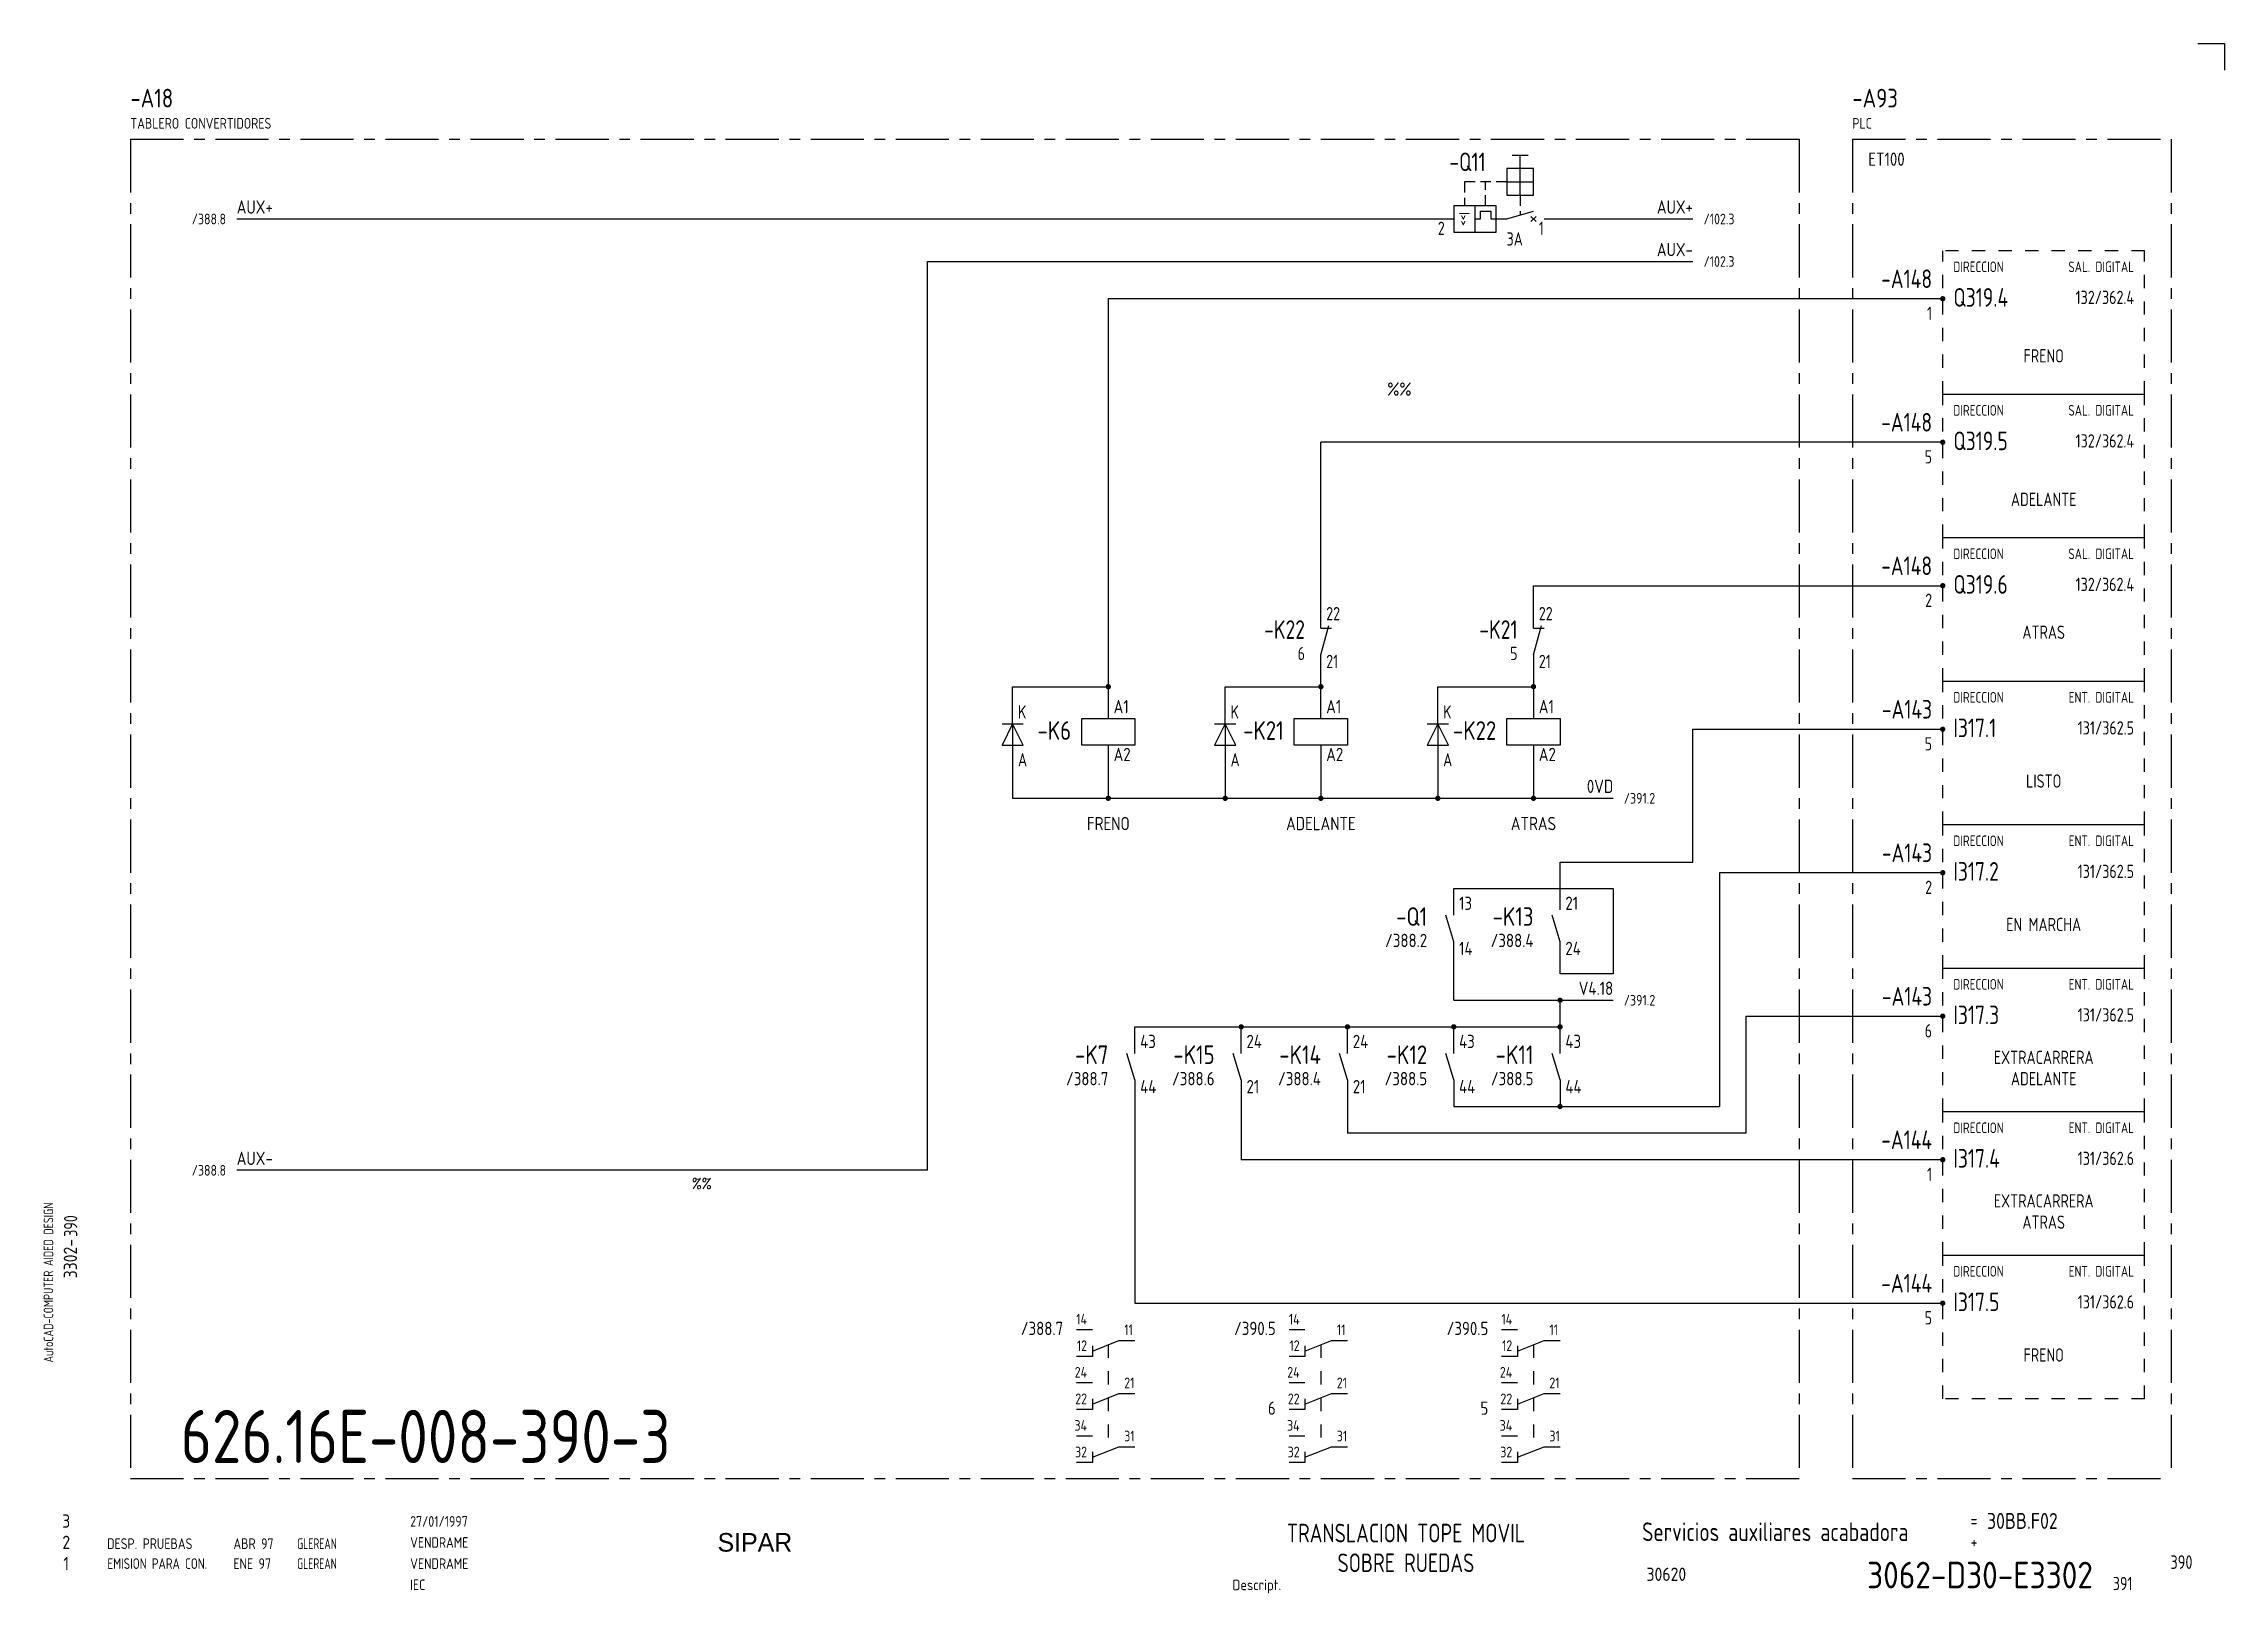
# Model space of a CAD drawing. Extents: x 10 to 420, y 5 to 297.
import ezdxf
from ezdxf.enums import TextEntityAlignment as Align

# ---------------------------------------------------------------- set-up
doc = ezdxf.new("R2010")
doc.units = 0
doc.header["$LTSCALE"] = 8
doc.header["$MEASUREMENT"] = 0
for name, pattern in [('CENTER', [2, 1.25, -0.25, 0.25, -0.25]), ('HIDDEN', [0.375, 0.25, -0.125]), ('HIDDEN1', [0.625, 0.3125, -0.3125])]:
    doc.linetypes.add(name, pattern=pattern)
doc.layers.get('0').update_dxf_attribs({"linetype": 'CONTINUOUS'})
doc.layers.add('CART', color=7, linetype='CONTINUOUS')
doc.styles.add('DIN', font='DIN', dxfattribs={"width": 0.85})
doc.styles.add('SIMPLEX', font='SIMPLEX', dxfattribs={"width": 0.9})
doc.styles.add('UNIV', font='UNIV')

# ---------------------------------------------------------------- blocks, each defined once
blk = doc.blocks.new('WB-FG100')
at = {"layer": 'CART', "color": 1}
for p, q in [((415, 297), (420, 297)), ((420, 297), (420, 292))]:
    blk.add_line(p, q, dxfattribs=at)
at = {"layer": 'CART', "color": 1, "style": 'DIN', "width": 0.8}
blk.add_text('AutoCAD-COMPUTER AIDED DESIGN', height=1.8, rotation=90, dxfattribs=at).set_placement((11.47, 48.84))
at = {"layer": 'CART', "color": 3, "style": 'DIN', "width": 0.8}
for s, p in [('=', (372.24, 17.91)), ('+', (372.24, 13.87))]:
    blk.add_text(s, height=2.5, dxfattribs=at).set_placement(p)
at = {"layer": 'CART', "color": 7, "style": 'DIN', "width": 0.9}
blk.add_attdef('FILE', text='', height=2.5, rotation=90, dxfattribs=at).set_placement((15.95, 68.38), align=Align.CENTER)
for tag, p in [('MOD-3', (13.92, 19)), ('MOD-2', (13.92, 15)), ('MOD-1', (13.92, 11)), ('NR.COMMESSA', (315, 9))]:
    blk.add_attdef(tag, text='', height=2.5, dxfattribs=at).set_placement(p, align=Align.MIDDLE)
at = {"layer": 'CART', "color": 7, "style": 'DIN'}
for tag, width, p in [('REV-3', 0.9, (21.66, 19)), ('DATA-3', 0.9, (45.37, 19)), ('NOME-3', 0.9, (57.37, 19)), ('REV-2', 0.9, (21.66, 15)), ('DATA-2', 0.9, (45.37, 15)), ('NOME-2', 0.9, (57.37, 15)), ('REV-1', 0.9, (21.66, 11)), ('DATA-1', 0.9, (45.37, 11)), ('NOME-1', 0.7, (57.37, 11))]:
    blk.add_attdef(tag, text='', height=2, dxfattribs=dict(at, width=width)).set_placement(p, align=Align.MIDDLE_LEFT)
at = {"layer": 'CART', "color": 7, "style": 'DIN', "width": 0.9}
for tag, p, height in [('DATA', (78.64, 17.94), 2), ('ESECUTORE', (78.64, 13.97), 2), ('CONTROLLORE', (78.64, 9.99), 2), ('SEGUE', (398.93, 5.65), 2.8), ('NORMA', (78.64, 6.01), 2)]:
    blk.add_attdef(tag, p, '', height=height, dxfattribs=at)
at = {"layer": 'CART', "color": 2, "style": 'DIN', "width": 0.9}
for tag, p in [('TITOLO-1/3', (266.5, 18.23)), ('TITOLO-1/2', (266.5, 15.73)), ('TITOLO-2/3', (266.5, 13.18)), ('TITOLO-2/2', (266.5, 10.68)), ('TITOLO-3/3', (266.5, 8.13))]:
    blk.add_attdef(tag, text='', height=3.5, dxfattribs=at).set_placement(p, align=Align.MIDDLE)
at = {"layer": 'CART', "color": 3, "style": 'DIN', "width": 0.9}
blk.add_attdef('ASSIEME', text='', height=3.5, dxfattribs=at).set_placement((334, 17), align=Align.MIDDLE)
at = {"layer": 'CART', "color": 3, "style": 'DIN', "width": 0.85}
for tag, p in [('=', (375.33, 16.63)), ('+', (375.33, 12.76))]:
    blk.add_attdef(tag, text='', height=3, dxfattribs=at).set_placement(p, align=Align.BOTTOM_LEFT)
at = {"layer": 'CART', "color": 3, "style": 'DIN', "width": 0.9}
blk.add_attdef('FOGLIO', text='', height=2.8, dxfattribs=at).set_placement((414.2, 9.56), align=Align.RIGHT)
at = {"layer": 'CART', "color": 2, "style": 'DIN', "width": 0.9}
blk.add_attdef('DISEGNO', text='', height=5, dxfattribs=at).set_placement((395.27, 6.35), align=Align.RIGHT)
at = {"layer": 'CART', "color": 1, "style": 'DIN', "width": 0.9}
blk.add_attdef('TIPOLOGIA', (233.37, 6), '', height=2, dxfattribs=at)
blk = doc.blocks.new('B5-3')
at = {"linetype": 'Continuous', "const_width": 0.5}
blk.add_lwpolyline([(-0.25, 0, 1), (0.25, 0, 1)], format="xyb", close=True, dxfattribs=at)

msp = doc.modelspace()

# ---------------------------------------------------------------- linework, layer by layer
at = {"color": 3, "linetype": 'CENTER'}
for p, q in [((26, 279), (340, 279)), ((26, 279), (26, 27)), ((340, 279), (340, 27)), ((350, 279), (350, 27)), ((350, 279), (410, 279)), ((410, 279), (410, 27)), ((26, 27), (340, 27)), ((350, 27), (410, 27))]:
    msp.add_line(p, q, dxfattribs=at)
for p, q in [((286, 276), (289, 276)), ((287.5, 268.5), (287.5, 276)), ((285, 273.5), (285, 268.5)), ((290, 273.5), (285, 273.5)), ((285, 271), (290, 271)), ((290, 268.5), (290, 273.5)), ((285, 268.5), (290, 268.5)), ((283, 266.5), (275, 266.5)), ((275, 266.5), (275, 261.5)), ((279, 261.5), (279, 266.5)), ((279, 264), (280, 264)), ((280, 264), (280, 265.5)), ((280, 265.5), (282, 265.5)), ((282, 265.5), (282, 264)), ((282, 264), (285, 264)), ((283, 261.5), (283, 266.5)), ((285, 264), (290, 265.5)), ((289.5, 264.5), (290.5, 263.5)), ((290.5, 264.5), (289.5, 263.5)), ((275, 261.5), (283, 261.5)), ((405, 231), (367, 231)), ((405, 204), (367, 204)), ((250, 182), (251.5, 187.5)), ((250, 187), (252, 187)), ((290, 182), (291.5, 187.5)), ((290, 187), (292, 187)), ((192, 169), (190, 165)), ((190, 169), (194, 169)), ((194, 165), (192, 169)), ((192, 169), (192, 165)), ((232, 169), (230, 165)), ((230, 169), (234, 169)), ((232, 169), (232, 165)), ((234, 165), (232, 169)), ((270, 169), (274, 169)), ((272, 169), (270, 165)), ((272, 169), (272, 165)), ((274, 165), (272, 169)), ((190, 165), (194, 165)), ((230, 165), (234, 165)), ((270, 165), (274, 165)), ((275, 128), (273.5, 133)), ((295, 128), (293.5, 133)), ((405, 123), (367, 123)), ((215, 102), (213.5, 107)), ((235, 102), (233.5, 107)), ((255, 102), (253.5, 107)), ((275, 102), (273.5, 107)), ((295, 102), (293.5, 107)), ((405, 69), (367, 69)), ((207, 55), (204, 55)), ((207, 55), (204, 55)), ((247, 55), (244, 55)), ((247, 55), (244, 55)), ((287, 55), (284, 55)), ((287, 55), (284, 55)), ((207, 50), (204, 50)), ((207, 50), (204, 50)), ((207, 51), (212, 53)), ((207, 51), (212, 53)), ((207, 52), (207, 50)), ((207, 52), (207, 50)), ((212, 53), (215, 53)), ((212, 53), (215, 53)), ((247, 50), (244, 50)), ((247, 50), (244, 50)), ((247, 51), (252, 53)), ((247, 51), (252, 53)), ((247, 52), (247, 50)), ((247, 52), (247, 50)), ((252, 53), (255, 53)), ((252, 53), (255, 53)), ((287, 50), (284, 50)), ((287, 50), (284, 50)), ((287, 51), (292, 53)), ((287, 51), (292, 53)), ((287, 52), (287, 50)), ((287, 52), (287, 50)), ((292, 53), (295, 53)), ((292, 53), (295, 53)), ((207, 45), (204, 45)), ((207, 45), (204, 45)), ((207, 41), (212, 43)), ((207, 41), (212, 43)), ((207, 42), (207, 40)), ((207, 42), (207, 40)), ((212, 43), (215, 43)), ((212, 43), (215, 43)), ((247, 45), (244, 45)), ((247, 45), (244, 45)), ((247, 41), (252, 43)), ((247, 41), (252, 43)), ((247, 42), (247, 40)), ((247, 42), (247, 40)), ((252, 43), (255, 43)), ((252, 43), (255, 43)), ((287, 45), (284, 45)), ((287, 45), (284, 45)), ((287, 41), (292, 43)), ((287, 41), (292, 43)), ((287, 42), (287, 40)), ((287, 42), (287, 40)), ((292, 43), (295, 43)), ((292, 43), (295, 43)), ((207, 40), (204, 40)), ((207, 40), (204, 40)), ((247, 40), (244, 40)), ((247, 40), (244, 40)), ((287, 40), (284, 40)), ((287, 40), (284, 40)), ((207, 35), (204, 35)), ((207, 35), (204, 35)), ((207, 31), (212, 33)), ((207, 31), (212, 33)), ((212, 33), (215, 33)), ((212, 33), (215, 33)), ((247, 35), (244, 35)), ((247, 35), (244, 35)), ((247, 31), (252, 33)), ((247, 31), (252, 33)), ((252, 33), (255, 33)), ((252, 33), (255, 33)), ((287, 35), (284, 35)), ((287, 35), (284, 35)), ((287, 31), (292, 33)), ((287, 31), (292, 33)), ((292, 33), (295, 33)), ((292, 33), (295, 33)), ((207, 30), (204, 30)), ((207, 30), (204, 30)), ((207, 32), (207, 30)), ((207, 32), (207, 30)), ((247, 30), (244, 30)), ((247, 30), (244, 30)), ((247, 32), (247, 30)), ((247, 32), (247, 30)), ((287, 30), (284, 30)), ((287, 30), (284, 30)), ((287, 32), (287, 30)), ((287, 32), (287, 30))]:
    msp.add_line(p, q)
at = {"linetype": 'HIDDEN'}
for p, q in [((285, 271), (277, 271)), ((277, 271), (277, 266.5)), ((281, 266.5), (281, 271)), ((287.5, 268.5), (287.5, 264.75))]:
    msp.add_line(p, q, dxfattribs=at)
at = {"color": 7}
for p, q in [((46, 264), (275, 264)), ((292, 264), (320, 264)), ((176, 85), (176, 256)), ((176, 256), (320, 256)), ((210, 249), (210, 170)), ((210, 165), (210, 155)), ((250, 165), (250, 155)), ((290, 165), (290, 155)), ((192, 155), (305, 155)), ((275, 138), (305, 138)), ((275, 133), (275, 138)), ((305, 138), (305, 122)), ((275, 117), (275, 128)), ((295, 122), (295, 128)), ((305, 122), (295, 122)), ((275, 117), (305, 117)), ((295, 107), (295, 117)), ((215, 112), (295, 112)), ((215, 107), (215, 112)), ((235, 107), (235, 112)), ((255, 107), (255, 112)), ((275, 107), (275, 112)), ((235, 102), (235, 87)), ((295, 102), (295, 97)), ((275, 97), (325, 97)), ((176, 85), (46, 85))]:
    msp.add_line(p, q, dxfattribs=at)
at = {"linetype": 'HIDDEN1'}
for p, q in [((367, 231), (367, 258)), ((405, 258), (367, 258)), ((405, 231), (405, 258)), ((367, 204), (367, 231)), ((405, 204), (405, 231)), ((367, 177), (367, 204)), ((405, 177), (405, 204)), ((367, 150), (367, 177)), ((405, 150), (405, 177)), ((367, 123), (367, 150)), ((405, 123), (405, 150)), ((367, 96), (367, 123)), ((405, 96), (405, 123)), ((367, 69), (367, 96)), ((405, 69), (405, 96)), ((367, 42), (367, 69)), ((405, 42), (405, 69)), ((210, 52.2), (210, 32.2)), ((210, 52.2), (210, 32.2)), ((250, 52.2), (250, 32.2)), ((250, 52.2), (250, 32.2)), ((290, 52.2), (290, 32.2)), ((290, 52.2), (290, 32.2)), ((405, 42), (367, 42))]:
    msp.add_line(p, q, dxfattribs=at)
at = {"linetype": 'Continuous'}
for p, q in [((367, 249), (210, 249)), ((367, 222), (250, 222)), ((250, 187), (250, 222)), ((290, 195), (367, 195)), ((290, 187), (290, 195)), ((250, 170), (250, 182)), ((290, 182), (290, 170)), ((405, 177), (367, 177)), ((192, 169), (192, 176)), ((192, 176), (210, 176)), ((232, 169), (232, 176)), ((232, 176), (250, 176)), ((272, 169), (272, 176)), ((272, 176), (290, 176)), ((205, 170), (215, 170)), ((205, 165), (205, 170)), ((215, 170), (215, 165)), ((245, 170), (255, 170)), ((245, 165), (245, 170)), ((255, 170), (255, 165)), ((285, 170), (295, 170)), ((285, 165), (285, 170)), ((295, 170), (295, 165)), ((192, 165), (192, 155)), ((215, 165), (205, 165)), ((232, 165), (232, 155)), ((255, 165), (245, 165)), ((272, 165), (272, 155)), ((295, 165), (285, 165)), ((320, 168), (367, 168)), ((320, 143), (320, 168)), ((405, 150), (367, 150)), ((295, 134), (295, 143)), ((295, 143), (320, 143)), ((367, 141), (325, 141)), ((325, 141), (325, 97)), ((330, 92), (330, 114)), ((330, 114), (367, 114)), ((215, 102), (215, 60)), ((255, 102), (255, 92)), ((275, 102), (275, 97)), ((405, 96), (367, 96)), ((330, 92), (255, 92)), ((367, 87), (235, 87)), ((215, 60), (367, 60))]:
    msp.add_line(p, q, dxfattribs=at)
at = {"linetype": 'Continuous', "const_width": 0.5}
for points in [[(209.75, 176, 1), (210.25, 176, 1)], [(249.75, 176, 1), (250.25, 176, 1)], [(289.75, 176, 1), (290.25, 176, 1)], [(209.75, 155, 1), (210.25, 155, 1)], [(231.75, 155, 1), (232.25, 155, 1)], [(271.75, 155, 1), (272.25, 155, 1)], [(234.75, 112, 1), (235.25, 112, 1)], [(294.75, 97, 1), (295.25, 97, 1)]]:
    msp.add_lwpolyline(points, format="xyb", close=True, dxfattribs=at)
at = {"color": 7, "const_width": 0.5}
for points in [[(249.75, 155, 1), (250.25, 155, 1)], [(289.75, 155, 1), (290.25, 155, 1)], [(294.75, 117, 1), (295.25, 117, 1)], [(254.75, 112, 1), (255.25, 112, 1)], [(274.75, 112, 1), (275.25, 112, 1)], [(294.75, 112, 1), (295.25, 112, 1)]]:
    msp.add_lwpolyline(points, format="xyb", close=True, dxfattribs=at)

# ---------------------------------------------------------------- block references
for p in [(367, 249), (367, 222), (367, 195), (367, 168), (367, 141), (367, 114), (367, 87), (367, 60)]:
    msp.add_blockref('B5-3', p)
at = {"layer": 'CART'}
ref = msp.add_blockref('WB-FG100', (0, 0), dxfattribs=at)
ref.add_attrib('TIPOLOGIA', 'Descript.', (233.37, 6), dxfattribs={"color": 1, "height": 2, "style": 'DIN', "width": 0.9})
ref.add_attrib('ASSIEME', 'Servicios auxiliares acabadora', dxfattribs={"color": 3, "height": 3.5, "style": 'DIN', "width": 0.8}).set_placement((335.5, 17), align=Align.MIDDLE)
ref.add_attrib('=', '30BB.F02', dxfattribs={"color": 3, "height": 3, "style": 'DIN', "width": 0.85}).set_placement((375.33, 16.63), align=Align.BOTTOM_LEFT)
ref.add_attrib('NR.COMMESSA', '30620', dxfattribs={"color": 7, "height": 2.5, "style": 'DIN', "width": 0.9}).set_placement((315, 9), align=Align.MIDDLE)
ref.add_attrib('DISEGNO', '3062-D30-E3302', dxfattribs={"color": 2, "height": 5, "style": 'DIN', "width": 0.9}).set_placement((395.27, 6.35), align=Align.RIGHT)
ref.add_attrib('DATA', '27/01/1997', (78.64, 17.94), dxfattribs={"color": 7, "height": 2, "style": 'DIN', "width": 0.85})
ref.add_attrib('ESECUTORE', 'VENDRAME', (78.64, 13.97), dxfattribs={"color": 7, "height": 2, "style": 'DIN', "width": 0.85})
ref.add_attrib('CONTROLLORE', 'VENDRAME', (78.64, 9.99), dxfattribs={"color": 7, "height": 2, "style": 'DIN', "width": 0.85})
ref.add_attrib('NORMA', 'IEC', (78.64, 6.01), dxfattribs={"color": 7, "height": 2, "style": 'DIN', "width": 0.85})
ref.add_attrib('MOD-1', '1', dxfattribs={"color": 7, "height": 2.5, "style": 'DIN', "width": 0.9}).set_placement((13.92, 11), align=Align.MIDDLE)
ref.add_attrib('REV-1', 'EMISION PARA CON.', dxfattribs={"color": 7, "height": 2, "style": 'DIN', "width": 0.8}).set_placement((21.66, 11), align=Align.MIDDLE_LEFT)
ref.add_attrib('DATA-1', 'ENE 97', dxfattribs={"color": 7, "height": 2, "style": 'DIN', "width": 0.85}).set_placement((45.37, 11), align=Align.MIDDLE_LEFT)
ref.add_attrib('NOME-1', 'GLEREAN', dxfattribs={"color": 7, "height": 2, "style": 'DIN', "width": 0.7}).set_placement((57.37, 11), align=Align.MIDDLE_LEFT)
ref.add_attrib('MOD-2', '2', dxfattribs={"color": 7, "height": 2.5, "style": 'DIN', "width": 0.9}).set_placement((13.92, 15), align=Align.MIDDLE)
ref.add_attrib('MOD-3', '3', dxfattribs={"color": 7, "height": 2.5, "style": 'DIN', "width": 0.9}).set_placement((13.92, 19), align=Align.MIDDLE)
ref.add_attrib('FILE', '3302-', dxfattribs={"color": 7, "height": 2.5, "rotation": 90, "style": 'DIN', "width": 0.9}).set_placement((15.95, 68.38), align=Align.CENTER)

# ---------------------------------------------------------------- texts
at = {"color": 3, "style": 'DIN'}
for s, width, p in [('-A18', 0.85, (26, 285)), ('-A93', 0.85, (350, 285)), ('Q319.4', 0.8, (369, 247.5)), ('Q319.5', 0.8, (369, 220.5)), ('Q319.6', 0.8, (369, 193.5)), ('I317.1', 0.8, (369, 166.5)), ('I317.2', 0.8, (369, 139.5)), ('I317.3', 0.8, (369, 112.5)), ('I317.4', 0.8, (369, 85.5)), ('I317.5', 0.8, (369, 58.5))]:
    msp.add_text(s, height=3.5, dxfattribs=dict(at, width=width)).set_placement(p)
at = {"style": 'DIN'}
for s, height, width, p in [('TABLERO CONVERTIDORES', 2, 0.85, (26, 281)), ('PLC', 2, 0.85, (350, 281)), ('2', 2.5, 0.8, (272, 261)), ('1', 2.5, 0.8, (291, 261)), ('%%', 2.5, 0.85, (262.5, 230.75)), ('22', 2.5, 0.8, (251, 188.5)), ('22', 2.5, 0.8, (291, 188.5)), ('21', 2.5, 0.8, (251, 179.5)), ('21', 2.5, 0.8, (291, 179.5)), ('K', 2.5, 0.8, (193, 170)), ('A1', 2.5, 0.85, (211, 171)), ('K', 2.5, 0.8, (233, 170)), ('A1', 2.5, 0.85, (251, 171)), ('K', 2.5, 0.8, (273, 170)), ('A1', 2.5, 0.85, (291, 171)), ('A2', 2.5, 0.85, (211, 162)), ('A2', 2.5, 0.85, (251, 162)), ('A2', 2.5, 0.85, (291, 162)), ('A', 2.5, 0.8, (193, 161)), ('A', 2.5, 0.8, (233, 161)), ('A', 2.5, 0.8, (273, 161)), ('13', 2.5, 0.85, (276, 134)), ('21', 2.5, 0.85, (296, 134)), ('14', 2.5, 0.85, (276, 125.5)), ('24', 2.5, 0.85, (296, 125.5)), ('43', 2.5, 0.85, (216, 108)), ('24', 2.5, 0.85, (236, 108)), ('24', 2.5, 0.85, (256, 108)), ('43', 2.5, 0.85, (276, 108)), ('43', 2.5, 0.85, (296, 108)), ('44', 2.5, 0.85, (216, 99.5)), ('21', 2.5, 0.85, (236, 99.5)), ('21', 2.5, 0.85, (256, 99.5)), ('44', 2.5, 0.85, (276, 99.5)), ('44', 2.5, 0.85, (296, 99.5)), ('11', 2, 0.85, (213, 54)), ('11', 2, 0.85, (213, 54)), ('11', 2, 0.85, (253, 54)), ('11', 2, 0.85, (253, 54)), ('11', 2, 0.85, (293, 54)), ('11', 2, 0.85, (293, 54)), ('21', 2, 0.85, (213, 44)), ('21', 2, 0.85, (213, 44)), ('21', 2, 0.85, (253, 44)), ('21', 2, 0.85, (253, 44)), ('21', 2, 0.85, (293, 44)), ('21', 2, 0.85, (293, 44)), ('31', 2, 0.85, (213, 34)), ('31', 2, 0.85, (213, 34)), ('31', 2, 0.85, (253, 34)), ('31', 2, 0.85, (253, 34)), ('31', 2, 0.85, (293, 34)), ('31', 2, 0.85, (293, 34)), ('391', 2.5, 0.8, (399, 6))]:
    msp.add_text(s, height=height, dxfattribs=dict(at, width=width)).set_placement(p)
at = {"color": 3, "style": 'DIN'}
for s, height, width, p in [('-Q11', 3.5, 0.8, (281, 273)), ('-A148', 3.5, 0.8, (365, 251)), ('-A148', 3.5, 0.8, (365, 224)), ('-A148', 3.5, 0.8, (365, 197)), ('-K22', 3.5, 0.8, (247, 185)), ('-K21', 3.5, 0.8, (287, 185)), ('-A143', 3.5, 0.8, (365, 170)), ('-K6', 3.5, 0.85, (203, 166)), ('-K21', 3.5, 0.85, (243, 166)), ('-K22', 3.5, 0.85, (283, 166)), ('-A143', 3.5, 0.8, (365, 143)), ('-Q1', 3.5, 0.85, (270, 131)), ('-K13', 3.5, 0.85, (290, 131)), ('-A143', 3.5, 0.8, (365, 116)), ('-K7', 3.5, 0.85, (210, 105)), ('-K15', 3.5, 0.85, (230, 105)), ('-K14', 3.5, 0.85, (250, 105)), ('-K12', 3.5, 0.85, (270, 105)), ('-K11', 3.5, 0.85, (290, 105)), ('-A144', 3.5, 0.8, (365, 89)), ('-A144', 3.5, 0.8, (365, 62)), ('390', 2.56, 0.8, (414, 10))]:
    msp.add_text(s, height=height, dxfattribs=dict(at, width=width)).set_placement(p, align=Align.RIGHT)
at = {"color": 7, "style": 'DIN', "width": 0.85}
for s, height, p in [('ET100', 2.5, (353, 274)), ('/102.3', 2, (322, 263)), ('/102.3', 2, (322, 255)), ('/391.2', 2, (307, 154)), ('/391.2', 2, (307, 116))]:
    msp.add_text(s, height=height, dxfattribs=at).set_placement(p)
at = {"linetype": 'Continuous', "style": 'DIN'}
for s, height, width, p in [('AUX+', 2.5, 0.85, (46, 265)), ('AUX-', 2.5, 0.85, (46, 86)), ('DESP. PRUEBAS', 2, 0.85, (21.62, 13.75)), ('ABR 97', 2, 0.85, (45.38, 13.75)), ('GLEREAN', 2, 0.7, (57.38, 13.75))]:
    msp.add_text(s, height=height, dxfattribs=dict(at, width=width)).set_placement(p)
at = {"color": 7, "style": 'DIN', "width": 0.85}
for s, p in [('AUX+', (320, 265)), ('AUX-', (320, 257)), ('0VD', (305, 156)), ('V4.18', (305, 118))]:
    msp.add_text(s, height=2.5, dxfattribs=at).set_placement(p, align=Align.RIGHT)
at = {"linetype": 'Continuous', "style": 'DIN', "width": 0.85}
for p in [(44, 263), (44, 84)]:
    msp.add_text('/388.8', height=2, dxfattribs=at).set_placement(p, align=Align.RIGHT)
at = {"style": 'DIN', "width": 0.8}
msp.add_text('I>>', height=2, rotation=270, dxfattribs=at).set_placement((276, 264), align=Align.CENTER)
at = {"style": 'DIN'}
for s, height, width, p in [('3A', 2.5, 0.8, (288, 259)), ('132/362.4', 2.5, 0.8, (403, 248)), ('1', 2.5, 0.8, (365, 245)), ('132/362.4', 2.5, 0.8, (403, 221)), ('5', 2.5, 0.8, (365, 218)), ('2', 2.5, 0.8, (365, 191)), ('132/362.4', 2.5, 0.8, (403, 194)), ('6', 2.5, 0.8, (247, 181)), ('5', 2.5, 0.8, (287, 181)), ('131/362.5', 2.5, 0.8, (403, 167)), ('5', 2.5, 0.8, (365, 164)), ('131/362.5', 2.5, 0.8, (403, 140)), ('2', 2.5, 0.8, (365, 137)), ('/388.2', 2.5, 0.85, (270, 127)), ('/388.4', 2.5, 0.85, (290, 127)), ('131/362.5', 2.5, 0.8, (403, 113)), ('6', 2.5, 0.8, (365, 110)), ('/388.7', 2.5, 0.85, (210, 101)), ('/388.6', 2.5, 0.85, (230, 101)), ('/388.4', 2.5, 0.85, (250, 101)), ('/388.5', 2.5, 0.85, (270, 101)), ('/388.5', 2.5, 0.85, (290, 101)), ('131/362.6', 2.5, 0.8, (403, 86)), ('1', 2.5, 0.8, (365, 83)), ('14', 2, 0.85, (206, 56)), ('14', 2, 0.85, (206, 56)), ('14', 2, 0.85, (246, 56)), ('14', 2, 0.85, (246, 56)), ('14', 2, 0.85, (286, 56)), ('14', 2, 0.85, (286, 56)), ('5', 2.5, 0.8, (365, 56)), ('131/362.6', 2.5, 0.8, (403, 59)), ('/388.7', 2.5, 0.85, (201.5, 54)), ('/390.5', 2.5, 0.85, (241.5, 54)), ('/390.5', 2.5, 0.85, (281.5, 54)), ('12', 2, 0.85, (206, 51)), ('12', 2, 0.85, (206, 51)), ('12', 2, 0.85, (246, 51)), ('12', 2, 0.85, (246, 51)), ('12', 2, 0.85, (286, 51)), ('12', 2, 0.85, (286, 51)), ('24', 2, 0.85, (206, 46)), ('24', 2, 0.85, (206, 46)), ('24', 2, 0.85, (246, 46)), ('24', 2, 0.85, (246, 46)), ('24', 2, 0.85, (286, 46)), ('24', 2, 0.85, (286, 46)), ('22', 2, 0.85, (206, 41)), ('22', 2, 0.85, (206, 41)), ('6', 2.5, 0.85, (241.5, 39)), ('22', 2, 0.85, (246, 41)), ('22', 2, 0.85, (246, 41)), ('5', 2.5, 0.85, (281.5, 39)), ('22', 2, 0.85, (286, 41)), ('22', 2, 0.85, (286, 41)), ('34', 2, 0.85, (206, 36)), ('34', 2, 0.85, (206, 36)), ('34', 2, 0.85, (246, 36)), ('34', 2, 0.85, (246, 36)), ('34', 2, 0.85, (286, 36)), ('34', 2, 0.85, (286, 36)), ('32', 2, 0.85, (206, 31)), ('32', 2, 0.85, (206, 31)), ('32', 2, 0.85, (246, 31)), ('32', 2, 0.85, (246, 31)), ('32', 2, 0.85, (286, 31)), ('32', 2, 0.85, (286, 31))]:
    msp.add_text(s, height=height, dxfattribs=dict(at, width=width)).set_placement(p, align=Align.RIGHT)
at = {"color": 1, "style": 'DIN', "width": 0.8}
for p in [(369, 254), (369, 227), (369, 200), (369, 173), (369, 146), (369, 119), (369, 92), (369, 65)]:
    msp.add_text('DIRECCION', height=2, dxfattribs=at).set_placement(p)
for s, p in [('SAL. DIGITAL', (403, 254)), ('SAL. DIGITAL', (403, 227)), ('SAL. DIGITAL', (403, 200)), ('ENT. DIGITAL', (403, 173)), ('ENT. DIGITAL', (403, 146)), ('ENT. DIGITAL', (403, 119)), ('ENT. DIGITAL', (403, 92)), ('ENT. DIGITAL', (403, 65))]:
    msp.add_text(s, height=2, dxfattribs=at).set_placement(p, align=Align.RIGHT)
at = {"style": 'DIN'}
for s, width, p in [('FRENO', 0.8, (386, 237)), ('ADELANTE', 0.8, (386, 210)), ('ATRAS', 0.8, (386, 185)), ('LISTO', 0.8, (386, 157)), ('FRENO', 0.85, (210, 149)), ('ADELANTE', 0.85, (250, 149)), ('ATRAS', 0.85, (290, 149)), ('EN MARCHA', 0.8, (386, 130)), ('EXTRACARRERA', 0.8, (386, 105)), ('ADELANTE', 0.8, (386, 101)), ('EXTRACARRERA', 0.8, (386, 78)), ('ATRAS', 0.8, (386, 74)), ('FRENO', 0.8, (386, 49))]:
    msp.add_text(s, height=2.5, dxfattribs=dict(at, width=width)).set_placement(p, align=Align.CENTER)
at = {"color": 7, "linetype": 'Continuous', "style": 'SIMPLEX', "width": 0.9}
msp.add_text('%%', height=2, dxfattribs=at).set_placement((133.5, 82.5), align=Align.MIDDLE)
at = {"style": 'DIN', "width": 0.8}
msp.add_text('390', height=2.5, rotation=90, dxfattribs=at).set_placement((16, 72.5))
at = {"color": 3, "style": 'DIN', "width": 0.8}
for s, p in [('TRANSLACION TOPE MOVIL', (266, 15)), ('SOBRE RUEDAS', (266, 9.4))]:
    msp.add_text(s, height=3.5, dxfattribs=at).set_placement(p, align=Align.CENTER)
at = {"color": 2, "insert": (35.47, 39.92), "char_height": 10, "width": 111.0411, "attachment_point": 1, "style": 'DIN'}
msp.add_mtext('626.16E-008-390-3', dxfattribs=at)
at = {"layer": 'CART', "color": 2, "linetype": 'Continuous', "style": 'UNIV'}
msp.add_text('SIPAR', height=3.5, dxfattribs=at).set_placement((143.5, 13.25), align=Align.CENTER)

doc.saveas('drawing.dxf')
